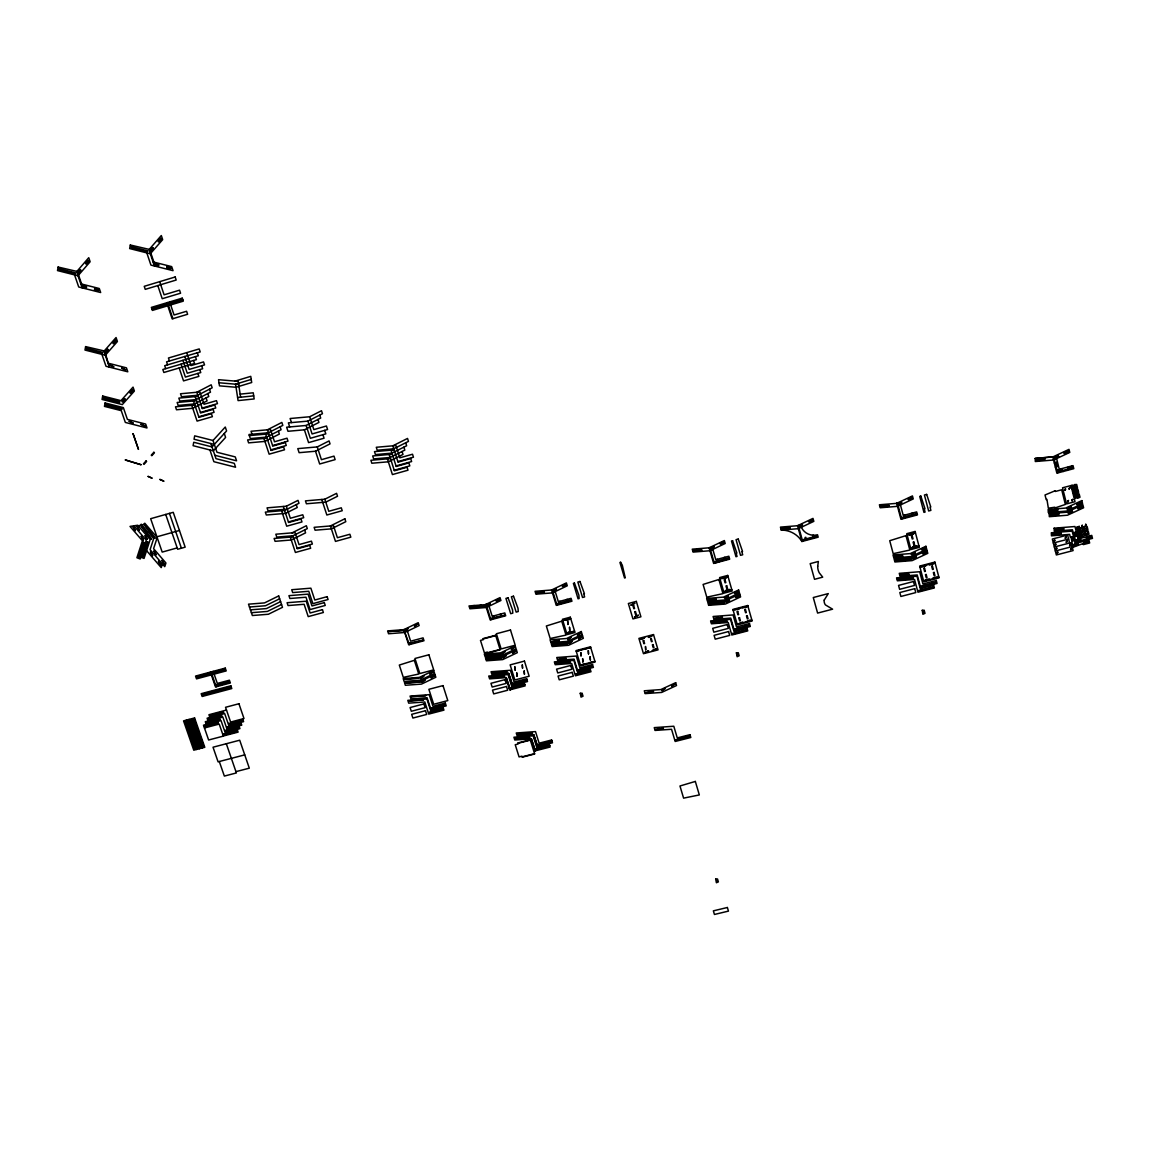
<?xml version="1.0" encoding="UTF-8"?>
<svg xmlns="http://www.w3.org/2000/svg" width="1150" height="1150" viewBox="0 0 1150 1150"><rect width="100%" height="100%" fill="white"/><g stroke="black" fill="none" stroke-linecap="round" stroke-linejoin="round"><path stroke-width="1.5" d="M162.438 563.974L161.244 567.64L146.567 550.649M214.849 455.285L236.569 460.819L235.261 456.909L216.962 452.252L213.009 440.493L225.271 427.024L226.593 430.948L212.031 446.933L193.746 442.261L193.085 445.683L213.354 450.843L225.601 437.417L224.293 433.478M138.748 526.369L141.278 524.227L153.683 538.617L150.089 549.657L164.752 566.663L165.945 562.997L153.597 548.665L157.191 537.611L144.799 523.236L142.269 525.363M291.453 422.596L290.116 418.514L309.652 416.76L321.497 410.723L322.46 413.698L307.898 421.116L288.377 422.869L289.714 426.938M317.975 419.448L318.938 422.409L304.405 429.812L287.974 431.279L286.637 427.211L306.144 425.471L320.692 418.054L319.729 415.078M317.271 446.919L329.072 440.924L330.036 443.886L315.517 451.231L299.115 452.683L297.778 448.629L317.271 446.919L321.425 459.684L333.989 456.119L335.124 459.626L319.671 463.996L315.517 451.231M287.313 509.119L268.022 510.758L267.059 507.854L286.35 506.216L298.008 500.365L298.971 503.269L284.625 510.471L265.348 512.109L266.311 514.999L285.588 513.374L297.232 507.538L296.283 504.62M324.832 499.215L336.576 493.336L337.525 496.254L325.781 502.133L306.403 503.772L305.454 500.868L324.832 499.215L328.771 511.29L341.277 507.811L342.226 510.715L326.844 515.013L321.77 499.474M292.028 532.867L306.36 525.723L307.309 528.612L290.317 537.093L295.406 552.474L310.658 548.262L309.709 545.373L297.304 548.809L292.991 535.756L276.791 537.107L275.827 534.218L295.076 532.608L299.029 544.597L311.434 541.161L312.383 544.036L297.131 548.262M279.637 598.776L265.492 605.748L249.478 607.013M280.586 601.622L266.441 608.58L250.427 609.845M281.534 604.469L267.404 611.426L251.39 612.691M403.823 629.654L418.226 622.696L419.146 625.557L404.743 632.5L388.542 633.751L387.607 630.904L406.856 629.424L410.651 641.197L423.099 637.876L424.005 640.723L408.696 644.805L403.823 629.654L409.386 644.618M485.401 604.641L500.034 597.612L500.926 600.487L486.306 607.516L469.919 608.796L469.013 605.935L488.477 604.411L492.2 616.299L504.807 612.936L505.698 615.796L490.188 619.936L485.401 604.641L486.105 604.454L490.892 619.749M551.583 589.993L566.389 582.906L567.266 585.796L552.46 592.883L535.929 594.191L535.052 591.301L554.688 589.749L558.339 601.723L571.076 598.331L571.952 601.22L556.284 605.389L551.583 589.993L552.288 589.806L556.988 605.202M709.119 547.803L724.356 540.543L725.204 543.49L709.967 550.735L693.091 552.101L692.242 549.168L712.296 547.544L715.789 559.719L728.841 556.241L729.689 559.173L713.633 563.457L709.119 547.803L709.852 547.601L714.351 563.256M801.909 541.506L797.525 525.723L812.992 518.391L813.826 521.352L798.344 528.684L781.267 530.078L780.433 527.117L800.731 525.464A13.728 13.34 -7.2 0 0 817.521 534.764L818.182 537.179L801.909 541.506A23.733 23.029 -1.9 0 0 781.267 530.078M896.698 503.355L912.439 495.923L913.244 498.927L897.503 506.345L880.196 507.768L879.405 504.778L899.947 503.082L903.253 515.488L916.679 511.908L917.47 514.898L900.953 519.297L896.698 503.355L897.446 503.154L901.701 519.096M1054.464 457.916L1058.446 456.061M1064.296 453.316L1068.278 451.447M1067.344 509.019L1071.311 507.193M1077.133 504.491L1081.101 502.665M1068.379 513.173L1072.346 511.333M1078.168 508.645L1082.121 506.819M235.103 381.11L250.757 376.352L251.692 382.519L236.037 387.262L219.478 385.854L218.529 379.687L238.208 381.369L240.623 397.21M251.217 379.428L235.563 384.186L238.079 400.603L254.164 398.949L253.244 392.797L240.149 394.134M151.743 308.545L182.606 299.302M151.987 309.264L182.85 300.021M202.127 408.077L217.465 403.636L216.473 400.66L204.01 404.283L199.884 391.978L180.507 393.76L181.513 396.736L197.814 395.241M200.445 412.433L215.769 407.991L214.777 405.016L202.328 408.638L196.822 392.265L211.183 384.819L212.175 387.794L195.141 396.621L200.632 412.979L213.081 409.371L214.072 412.332L198.763 416.76M272.593 445.553L287.989 441.154L287.026 438.193L274.505 441.772L270.48 429.539L251.045 431.264L252.022 434.226M285.286 442.52L272.78 446.099L267.404 429.812L281.851 422.424L282.828 425.385L265.679 434.139L271.055 450.412L283.561 446.847L284.524 449.794L269.143 454.178L263.954 438.466L281.089 429.726L280.111 426.765M270.868 449.866L286.264 445.467L285.114 441.974M397.828 461.596L413.454 457.197L412.519 454.236L399.812 457.815L395.931 445.553L376.28 447.278L377.229 450.239L393.76 448.787M396.017 465.937L411.628 461.538L410.694 458.591L398.015 462.156L392.826 445.826L407.531 438.438L408.466 441.399L391.014 450.168L396.204 466.483L408.882 462.918L409.802 465.879L394.206 470.249M156.917 536.806L179.443 530.481M177.186 547.903L162.193 552.086L150.664 518.693L173.233 512.325L185.164 547.17L177.661 549.269L165.701 514.452M288.42 521.956L303.715 517.687L302.766 514.783L290.332 518.262L286.35 506.216M211.312 672.649L224.782 669.027L225.242 670.364L221.289 670.694M196.765 677.278L210.148 673.684M211.542 673.311L225.012 669.702M211.772 673.986L215.251 672.319M797.525 525.723L798.258 525.521L802.643 541.319M215.467 684.724L219.406 684.408M215.697 685.4L229.152 681.792M215.927 686.061L229.382 682.467L228.922 681.131L225.443 682.784M1054.349 463.048L1055.111 462.832M202.386 694.887L215.754 691.322M217.134 690.949L230.589 687.355M1055.355 467.101L1056.117 466.9M490.461 618.384L504.778 615.293L490.676 619.059M408.954 643.253L423.099 640.219L409.17 643.942M556.571 603.822L570.817 600.012L571.033 600.702L556.658 604.727M713.949 561.847L728.554 557.951L728.755 558.656L714.121 563.126M1057.598 471.04L1061.824 469.904M1067.919 468.28L1072.159 467.159M802.254 539.896L817.061 535.943L817.262 536.662L802.441 540.601M901.312 517.658L916.349 513.662L916.536 514.381L901.514 518.377M483.173 638.954L495.722 635.619M562.839 620.655L570.745 618.571M720.029 578.982L728.122 576.826M226.493 710.067L208.926 714.725L209.875 717.485M210.119 715.918L223.474 712.382M1064.814 489.728L1065.662 489.512M1069.04 488.606L1069.888 488.391M186.458 724.902L184.518 721.409L185.84 721.05L190.469 734.304L189.146 734.649L188.528 730.811M189.218 724.169L187.278 720.676L188.6 720.317L193.229 733.571L191.892 733.93L191.288 730.077M191.978 723.436L190.037 719.943L191.36 719.584L195.974 732.852L194.652 733.197L194.048 729.359M194.738 722.703L192.798 719.21L194.134 718.851L198.734 732.119L197.412 732.464L196.794 728.626M208.308 719.411L221.648 715.875M907.149 535.109L915.472 532.896M206.497 722.904L219.822 719.383M204.686 726.398L218.011 722.876M487.514 652.754L500.049 649.448M204.456 727.964L219.204 724.069L223.373 736.115L208.624 739.996L203.493 725.204L221.03 720.576L225.141 732.521L239.933 728.626L238.984 725.866M566.677 633.204L574.554 631.12M723.695 591.732L731.774 589.591M1067.646 501.098L1068.494 500.868M1071.872 499.977L1072.706 499.761M228.979 723.997L242.406 720.446M227.154 727.49L240.566 723.939M910.613 548.09L918.936 545.905M191.561 739.522L189.621 736.029L190.943 735.684L195.572 748.952L194.249 749.297L193.631 745.459M194.321 738.789L192.381 735.296L193.703 734.951L198.318 748.219L196.995 748.564L196.391 744.74M197.067 738.07L195.141 734.577L196.463 734.217L201.077 747.5L199.755 747.845L199.137 744.021M199.827 737.337L197.901 733.844L199.223 733.499L203.838 746.781L202.515 747.126L201.897 743.288M225.342 730.969L238.74 727.433M223.517 734.462L236.914 730.926M223.33 736L238.107 732.119L237.159 729.359M576.251 651.288L590.697 647.493M733.111 610.104L747.931 606.223M919.842 566.806L935.079 562.81M580.462 665.117L594.909 661.351M737.15 624.163L751.956 620.296M511.549 683.891L526.973 679.866M511.649 684.236L527.074 680.211M1053.342 543.016L1068.609 539.034M512.555 684.739L526.384 680.383M244.734 754.874L218.083 761.832L213.023 747.212L239.703 740.212L249.306 768.171L235.951 771.636M509.206 688.203L524.616 684.178M509.306 688.534L524.731 684.509M1076.4 540.658L1080.612 539.566M1086.664 537.984L1090.876 536.878M510.212 689.037L524.026 684.696M923.651 581.124L938.874 577.156M1054.349 546.997L1071.124 542.628L1073.108 550.591L1056.347 554.961L1052.336 539.034L1067.617 535.038L1069.615 543.016M1073.582 545.244L1077.78 544.151M1083.832 542.57L1088.044 541.477M1055.355 550.979L1072.116 546.609M517.888 743.331L530.351 740.14M536.59 745.042L551.957 741.103M536.705 745.372L552.072 741.448M537.596 745.876L551.367 741.621M534.247 749.283L549.599 745.358M534.362 749.613L549.714 745.689M535.253 750.102L549.024 745.861M522.143 756.844L534.577 753.667M237.604 397.526L253.704 395.873M198.202 396.348L178.839 398.116L179.831 401.077L196.132 399.596M196.506 400.703L177.157 402.471L178.164 405.433L194.451 403.952M194.824 405.059L175.49 406.812L176.496 409.774L192.769 408.293L207.086 400.876L206.094 397.914M268.381 432.759L248.961 434.499L250.312 438.552L266.656 437.086M249.334 435.606L268.741 433.866M267.03 438.193L247.624 439.918L248.601 442.865L264.931 441.413L279.349 434.067L278.386 431.106M394.119 449.909L374.483 451.619L375.432 454.581L391.949 453.129M392.308 454.236L372.686 455.961L373.635 458.908L390.152 457.47M390.497 458.577L370.889 460.287L371.838 463.234L388.341 461.797L403.003 454.451L402.069 451.49M1035.158 458.448L1056.146 456.679L1059.279 469.286L1073.036 465.621L1073.798 468.668L1056.864 473.168L1052.825 456.952L1069.011 449.363L1069.773 452.41L1053.587 460L1035.316 461.524L1035.158 458.433L1053.587 456.751L1057.626 472.966M1036.021 459.885L1044.689 459.152M293.351 536.834L274.117 538.444L275.08 541.319L291.266 539.982L305.584 532.852L304.635 529.963M1048.973 510.916L1057.612 510.226M1049.159 513.648L1066.726 512.224L1082.869 504.749L1083.616 507.768L1067.502 515.214L1049.318 516.681L1049.159 513.633M1050.022 515.056L1058.661 514.366M1054.133 528.195L1074.977 526.513L1078.082 538.947L1091.753 535.383L1092.5 538.372L1086.189 540.026L1085.916 538.947L1075.667 542.771L1073.942 532.579L1073.18 532.781L1072.432 529.776L1054.277 531.228L1054.119 528.181M1054.981 529.618L1063.606 528.914M1052.178 534.204L1060.789 533.514M219.003 382.763L238.682 384.459M153.051 261.927L171.695 266.613L173.061 270.681L150.923 265.104L146.826 252.899M80.788 283.834L99.302 288.506L100.683 292.546L78.718 286.997L74.549 274.879M108.071 363.17L126.442 367.842L127.808 371.809L106.001 366.275L101.904 354.358M213.009 440.493L194.695 435.836L194.048 439.243L214.331 444.418M140.774 557.161L144.052 558.426L150.161 539.609L137.77 525.234L130.007 526.398L142.413 540.759L136.907 557.736L140.185 559.001L146.28 540.184L133.889 525.809M187.939 720.504L192.568 733.758M193.042 735.123L197.656 748.391M186.314 720.144L196.535 749.469M185.179 721.223L189.807 734.476M190.282 735.856L194.911 749.124M219.291 761.516L224.351 776.077L236.397 772.944L226.32 743.719M206.267 724.471L205.304 721.711L222.841 717.068L226.967 729.043L241.759 725.133L240.824 722.372M193.459 719.038L198.073 732.291M198.562 733.671L203.176 746.954M191.834 718.678L202.041 748.018M190.699 719.771L195.313 733.024M195.802 734.404L200.416 747.673M189.074 719.411L199.295 748.751M227.211 733.484L223.287 733.801L223.747 735.123L237.144 731.587L236.684 730.264L233.22 731.903M206.439 674.691L210.378 674.36L209.918 673.023L196.535 676.617L196.995 677.954L200.459 676.286M219.765 713.359L223.704 713.043L223.244 711.721L209.889 715.257L210.349 716.579L213.814 714.941M212.046 692.314L215.984 691.984L215.524 690.647L202.156 694.226L202.616 695.549L206.08 693.896M217.954 716.867L221.878 716.551L221.418 715.214L208.078 718.75L208.538 720.072L212.002 718.434M216.128 720.36L220.053 720.044L219.592 718.721L206.267 722.243L206.727 723.566L210.191 721.927M214.317 723.853L218.241 723.537L217.781 722.214L204.456 725.736L204.916 727.059L208.38 725.42M208.064 720.978L207.115 718.218L224.667 713.575L228.792 725.549L243.599 721.639L242.65 718.879M169.467 513.389L181.412 548.219M238.697 721.424L242.176 719.785L242.621 721.107L229.209 724.658L228.749 723.336L232.674 723.019M226.881 688.347L230.819 688.031L230.359 686.694L216.904 690.288L217.364 691.61L220.843 689.957M236.871 724.917L240.336 723.278L240.796 724.615L227.384 728.151L226.924 726.814L230.848 726.512M235.046 728.41L238.51 726.771L238.97 728.108L225.572 731.63L225.112 730.308L229.037 729.991M213.181 671.356L217.336 683.431L229.411 680.211L230.359 682.999L215.51 686.967L210.393 672.103M211.054 671.916L216.171 686.794M169.452 360.999L168.446 358.009L199.194 348.939L200.201 351.943L166.577 361.848L167.584 364.838M165.715 368.661L164.709 365.686L198.303 355.781L197.311 352.791M169.668 301.904L174.067 314.999L186.602 311.262L187.623 314.281L172.184 318.881L166.779 302.781M186.688 352.633L191.029 365.585L203.536 361.919L204.528 364.909L189.146 369.423L184.805 356.471M167.469 302.565L172.874 318.679M159.678 281.664L164.091 294.817L179.558 290.174L180.579 293.207L162.222 298.713L157.809 285.574M182.922 360.309L187.278 373.247L202.644 368.747L201.638 365.757M210.896 443.541L215.984 458.663L234.269 463.335L235.577 467.231L213.871 461.696L209.918 449.966M181.053 364.147L185.394 377.071L200.761 372.571L199.755 369.596M179.184 367.986L183.526 380.894L198.878 376.395L197.872 373.419M209.487 389.189L210.479 392.164L193.459 400.976L198.95 417.321L211.399 413.713L212.391 416.674L197.081 421.101L191.777 405.332L208.783 396.52L207.791 393.544M195.414 356.629L196.42 359.634L162.84 369.509L163.861 372.485L194.537 363.472L193.531 360.482M283.303 506.474L288.607 522.503L301.027 519.038L301.976 521.942L286.695 526.197L281.577 510.729M322.92 434.7L324.056 438.207L308.574 442.621L304.405 429.812M309.652 416.76L313.835 429.611L326.442 426.003L327.577 429.525L312.081 433.952L307.898 421.116M306.144 425.471L310.327 438.294L325.824 433.866L324.674 430.359M405.706 442.793L406.64 445.754L389.203 454.509L394.393 470.81L407.057 467.245L407.991 470.206L392.409 474.576L387.406 458.85L404.829 450.11L403.88 447.149M500.997 613.942L501.457 615.437M500.308 614.129L500.768 615.624M537.812 746.537L533.686 734.534L537.467 746.623M493.781 615.868L494.256 617.363M535.469 750.777L531.343 738.774L535.124 750.864M493.091 616.055L493.551 617.55M512.771 685.414L508.588 673.253L512.426 685.501M510.427 689.712L506.244 677.566L510.082 689.799M588.671 667.891L588.254 666.526L589.375 667.704M567.223 599.351L567.899 601.551M566.519 599.538L567.194 601.738M581.67 649.865L577.76 650.886M585.882 663.708L581.986 664.714M586.313 669.889L586.974 672.046M585.609 670.062L586.27 672.232M568.747 619.102L568.948 619.778L564.837 620.137M572.571 631.652L568.445 631.997L568.661 632.673M582.13 669.602L581.009 668.423L581.426 669.789M559.949 601.292L560.611 603.491M559.231 601.479L559.906 603.678M579.068 671.773L579.729 673.929M578.364 671.959L579.025 674.116M589.174 647.896L585.278 648.916M593.386 661.739L589.476 662.759M686.78 737.797L685.644 736.518L686.076 737.969M679.506 739.637L678.371 738.357L678.802 739.824M742.368 607.674L746.566 607.329L746.364 606.625M746.393 621.747L750.188 620.008L750.389 620.712M746.192 626.793L745.071 625.586L745.473 626.98M724.902 557.29L725.549 559.518M724.184 557.477L724.816 559.705M738.674 608.652L738.875 609.342L734.678 609.701M742.699 622.725L742.497 622.021L738.702 623.76M743.029 629.007L743.648 631.206M742.311 629.194L742.929 631.393M726.081 577.372L726.283 578.076L722.071 578.436M729.732 590.137L729.531 589.433L725.535 590.496L725.736 591.186M738.76 628.719L737.639 627.526L738.041 628.906M717.442 559.274L718.074 561.502M716.709 559.475L717.356 561.703M735.598 630.947L736.23 633.133M734.879 631.134L735.511 633.319M806.423 539.551L805.805 537.294L805.072 537.496L805.704 539.738M813.999 537.524L813.381 535.282L812.648 535.469L813.266 537.726M925.204 585.767L924.816 584.344L924.456 585.954M904.949 515.027L905.553 517.299M904.202 515.229L904.806 517.5M909.247 534.549L909.449 535.253L913.56 534.175L913.373 533.456M912.712 547.544L912.525 546.825L916.636 545.747L916.837 546.451M921.912 588.024L922.516 590.266M921.179 588.225L921.768 590.453M933.469 563.227L933.656 563.931L929.545 565.024L929.358 564.305M937.264 577.573L937.077 576.854L932.966 577.933L933.153 578.637M932.837 583.769L932.463 582.36L932.089 583.97M912.626 512.986L913.229 515.258M911.878 513.188L912.482 515.459M925.549 565.297L925.75 566.016L921.624 567.094L921.438 566.375M929.358 579.629L929.171 578.924L925.06 580.003L925.247 580.707M929.545 586.04L930.149 588.283M928.812 586.227L929.401 588.469M1065.489 537.294L1065.691 538.099M1066.496 541.291L1066.697 542.081M1054.421 540.184L1054.622 540.989M1055.427 544.18L1055.628 544.971M1056.419 548.162L1056.62 548.952M1057.425 552.144L1057.626 552.934M1063.218 471.486L1062.945 470.393L1067.171 469.257L1067.444 470.35M1080.051 538.947L1080.224 539.666M1061.263 469.272L1061.45 470.005M1057.799 470.206L1057.986 470.939M1069.845 544.654L1070.046 545.459M1070.837 548.651L1071.038 549.441M1090.315 536.259L1090.502 536.978M1071.599 466.526L1071.771 467.259M1086.865 537.165L1087.038 537.884M1087.483 540.859L1087.67 541.578M1068.12 467.446L1068.307 468.179M481.088 604.986L481.347 607.114M480.369 605.044L480.614 607.171M474.317 605.518L474.562 607.646M473.584 605.576L473.843 607.703M540.629 593.026L539.738 591.646L539.896 593.084M562.293 659.238L561.416 657.857L561.559 659.295M555.622 641.484L554.731 640.104L554.889 641.527M649.836 692.501L648.974 691.136L649.103 692.559M659.769 729.33L658.907 727.979L659.051 729.387M697.906 550.908L697.015 549.499L697.159 550.965M718.736 618.226L717.859 616.831L717.988 618.269M712.267 600.171L711.39 598.776L711.519 600.228M786.14 528.871L786.025 527.376L785.393 528.928M885.155 506.546L885.04 505.037L884.393 506.604M904.949 575.101L904.849 573.62L904.188 575.158M898.739 556.715L898.639 555.234L897.977 556.773M1052.523 533.428L1052.566 534.175M1050.367 514.28L1050.41 515.027M1049.332 510.14L1049.361 510.887M1044.258 458.433L1044.301 459.181M1040.707 458.735L1040.75 459.482M1040.319 458.764L1040.348 459.526M1039.931 458.793L1039.959 459.554M1036.366 459.094L1036.409 459.856M1063.175 528.209L1063.218 528.957M1060.372 532.809L1060.401 533.557M1059.639 528.497L1059.682 529.23M1059.251 528.526L1059.294 529.273M1058.23 513.648L1058.259 514.395M1058.862 528.554L1058.906 529.302M1057.195 509.507L1057.224 510.255M1056.836 533.082L1056.864 533.83M1056.447 533.126L1056.476 533.859M1056.059 533.154L1056.088 533.887M1054.679 513.935L1054.723 514.683M1055.326 528.842L1055.369 529.575M1054.291 513.964L1054.334 514.711M1053.644 509.795L1053.688 510.543M1053.903 513.992L1053.946 514.74M1053.256 509.824L1053.299 510.571M1052.868 509.853L1052.911 510.6M817.722 566.174L817.736 567.223A13.671 13.211 -5.9 0 0 818.469 571.047A12.233 11.831 -5.7 0 0 819.375 572.988L822.71 577.156L814.531 579.312L810.175 563.644L818.369 561.473L817.722 566.174M824.234 600.07L824.162 600.573A5.951 5.736 -3.9 0 0 824.205 601.967L824.55 603.276A6.555 6.311 -4 0 0 825.47 604.929L832.586 609.184L817.607 613.079L813.28 597.526L828.273 593.601L824.234 600.07M58.104 267.044L57.5 270.581L78.013 275.756L90.146 261.74L88.751 257.686L76.633 271.716L82.182 287.859L82.872 287.658L77.309 271.501L58.104 267.044M59.311 268.798L59.182 269.546L75.224 273.585L75.354 272.852L59.311 268.798M82.599 285.746L82.469 286.479L86.466 287.486L86.595 286.767L82.599 285.746M94.616 288.779L94.487 289.512L98.483 290.533L98.627 289.8L94.616 288.779M85.603 346.596L84.985 350.06L105.34 355.235L117.429 341.507L116.064 337.511L103.974 351.253L109.437 367.152L104.664 351.052L85.603 346.596M86.796 348.335L86.667 349.054L102.58 353.093L102.709 352.374L86.796 348.335M102.681 396.017L102.062 399.438L122.317 404.599L134.392 391.058L133.041 387.104L120.966 400.66L102.681 396.017M130.295 245.007L129.662 248.572L150.319 253.776L162.682 239.631L161.316 235.534L148.954 249.708L154.416 265.981L155.121 265.779L149.644 249.493L130.295 245.007M103.859 397.742L103.73 398.446L119.571 402.486L119.701 401.767L103.859 397.742M109.854 365.067L113.706 366.793L109.854 365.067M131.502 246.79L131.373 247.523L147.516 251.591L147.66 250.858L131.502 246.79M105.081 402.96L104.463 406.381L121.282 410.665L125.336 422.438L147.013 427.973L145.676 424.048L127.406 419.391L123.352 407.603L105.081 402.96M106.26 404.671L106.131 405.389L121.958 409.414L122.087 408.71L106.26 404.671M121.785 368.101L125.638 369.826L121.785 368.101M154.847 263.853L154.718 264.586L158.757 265.607L158.887 264.859L154.847 263.853M129.174 421.259L132.998 422.984L129.174 421.259M125.364 459.971L140.976 464.701L125.364 459.971M166.951 266.901L166.822 267.634L170.861 268.654L170.991 267.921L166.951 266.901M141.033 424.293L144.857 426.003L141.033 424.293M148.134 476.416L151.929 478.113L148.134 476.416M159.936 479.435L163.731 481.131L159.936 479.435M143.405 542.211L138.632 556.916L139.322 557.175L144.081 542.469L143.405 542.211M147.272 541.636L142.499 556.341L143.189 556.6L147.947 541.894L147.272 541.636M80.342 269.661L77.726 272.694L78.286 273.211L80.903 270.178L80.342 269.661M88.219 260.547L85.589 263.58L86.164 264.112L88.78 261.064L88.219 260.547M152.72 247.624L150.046 250.686L150.607 251.217L153.281 248.156L152.72 247.624M160.756 238.424L158.067 241.486L158.643 242.018L161.316 238.956L160.756 238.424M107.669 349.241L105.067 352.216L105.613 352.734L108.229 349.758L107.669 349.241M115.532 340.314L112.916 343.289L113.462 343.807L116.093 340.831L115.532 340.314M124.66 398.691L122.044 401.623L122.604 402.126L125.206 399.194L124.66 398.691M132.494 389.879L129.878 392.811L130.424 393.329L133.041 390.382L132.494 389.879M146.036 460.963L143.434 463.853L143.994 464.356L146.596 461.481L146.036 460.963M153.856 452.295L151.254 455.184L151.8 455.702L154.416 452.812L153.856 452.295M133.17 527.002L135.341 530.553L133.17 527.002M137.051 526.413L139.208 529.977L137.051 526.413M141.249 526.197L151.455 539.106L141.249 526.197M144.771 525.205L154.977 538.099L144.771 525.205M141.234 536.331L143.391 539.882L141.234 536.331M145.101 535.756L147.257 539.307L145.101 535.756M150.449 552.086L152.591 555.622L150.449 552.086M153.956 551.094L156.112 554.645L153.956 551.094M158.47 561.387L160.612 564.923L158.47 561.387M161.978 560.395L164.134 563.931L161.978 560.395M344.842 518.779L330.424 525.952L335.469 541.406L350.822 537.165L349.873 534.261L337.396 537.711L333.486 525.694L314.137 527.318L315.086 530.207L331.373 528.856L345.791 521.683L344.842 518.779M278.688 595.93L264.543 602.902L248.515 604.167L252.353 615.523L268.353 614.258L282.498 607.315L278.688 595.93M408.25 628.403L405.059 630.746L408.25 628.403M417.709 623.832L414.503 626.175L417.709 623.832M489.886 603.376L486.306 605.101L486.637 605.734L490.231 604.009L489.886 603.376M499.488 598.747L495.894 600.487L496.239 601.119L499.833 599.394L499.488 598.747M556.111 588.714L552.489 590.453L552.819 591.1L556.456 589.361L556.111 588.714M565.829 584.056L562.192 585.796L562.523 586.442L566.174 584.703L565.829 584.056M433.694 670.551L419.333 677.393L403.19 678.601L404.11 681.418L420.239 680.211L434.599 673.368L433.694 670.551M423.746 676.171L420.569 678.471L423.746 676.171M433.162 671.672L429.971 673.986L433.162 671.672M434.944 674.432L420.584 681.274L404.455 682.467L405.361 685.285L421.489 684.092L435.836 677.249L434.944 674.432M424.997 680.038L421.806 682.352L424.997 680.038M434.412 675.553L431.221 677.867L434.412 675.553M713.776 546.48L710.039 548.262L710.369 548.924L714.107 547.141L713.776 546.48M723.767 541.722L720.029 543.504L720.36 544.166L724.098 542.383L723.767 541.722M515.186 645.912L500.609 652.841L484.294 654.077L485.185 656.923L501.501 655.687L516.077 648.758L515.186 645.912M505.08 651.59L501.846 653.933L505.08 651.59M514.654 647.048L511.405 649.391L514.654 647.048M516.408 649.836L501.831 656.751L485.516 657.987L486.407 660.819L502.723 659.597L517.299 652.683L516.408 649.836M506.302 655.5L503.067 657.843L506.302 655.5M515.876 650.957L512.627 653.301L515.876 650.957M802.24 524.386L798.445 526.183L798.761 526.844L802.571 525.047L802.24 524.386M812.389 519.57L808.579 521.381L808.91 522.043L812.719 520.231L812.389 519.57M581.282 631.523L566.533 638.509L550.059 639.759L550.936 642.62L567.396 641.369L582.144 634.383L581.282 631.523M571.047 637.244L567.755 639.601L571.047 637.244M580.721 632.658L577.429 635.016L580.721 632.658M582.475 635.461L567.726 642.447L551.267 643.684L552.144 646.544L568.603 645.294L583.352 638.322L582.475 635.461M572.24 641.183L568.962 643.54L572.24 641.183M581.929 636.597L578.637 638.954L581.929 636.597M901.485 502.004L897.618 503.815L897.949 504.491L901.816 502.665L901.485 502.004M911.821 497.131L907.939 498.956L908.27 499.618L912.137 497.806L911.821 497.131M738.631 589.993L723.451 597.123L706.632 598.431L707.48 601.335L724.284 600.027L739.464 592.897L738.631 589.993M728.079 595.829L724.356 597.583L724.687 598.23L728.41 596.476L728.079 595.829M738.041 591.143L734.304 592.897L734.634 593.558L738.372 591.804L738.041 591.143M739.766 594.004L724.601 601.119L707.796 602.428L708.63 605.331L725.434 604.038L740.6 596.908L739.766 594.004M729.229 599.84L725.506 601.579L725.837 602.226L729.56 600.487L729.229 599.84M739.191 595.154L735.454 596.908L735.784 597.554L739.508 595.815L739.191 595.154M1058.129 455.371L1054.148 457.24L1054.794 458.606L1058.762 456.737L1058.129 455.371M1067.947 450.771L1063.966 452.64L1064.612 454.006L1068.594 452.137L1067.947 450.771M925.923 546.279L910.239 553.596L893.018 554.961L893.809 557.923L911.03 556.557L926.713 549.254L925.923 546.279M915.012 552.259L911.159 554.056L911.476 554.717L915.328 552.92L915.012 552.259M925.304 547.472L921.438 549.269L921.768 549.93L925.621 548.133L925.304 547.472M927.015 550.376L911.332 557.664L894.111 559.029L894.901 561.991L912.122 560.625L927.791 553.337L927.015 550.376M916.09 556.341L912.252 558.124L912.568 558.785L916.421 557.003L916.09 556.341M926.383 551.554L922.53 553.351L922.846 554.012L926.699 552.216L926.383 551.554M675.683 682.683L660.804 689.583L644.288 690.791L645.136 693.622L661.652 692.429L676.516 685.529L675.683 682.683M665.347 688.347L662.026 690.676L665.347 688.347M675.107 683.819L671.787 686.148L675.107 683.819M1081.834 500.595L1065.691 508.07L1048.124 509.493L1048.283 512.541L1066.467 511.074L1082.581 503.614L1081.834 500.595M1070.995 506.518L1067.027 508.343L1067.66 509.694L1071.628 507.869L1070.995 506.518M1080.784 501.989L1076.817 503.815L1077.449 505.166L1081.417 503.341L1080.784 501.989M1072.03 510.658L1068.062 512.497L1068.695 513.849L1072.663 512.009L1072.03 510.658M1081.805 506.144L1077.852 507.969L1078.484 509.321L1082.438 507.481L1081.805 506.144M175.159 276.992L144.239 286.321L145.259 289.354L176.18 280.039L175.159 276.992M182.232 298.152L151.354 307.395L152.375 310.414L183.238 301.171L182.232 298.152M133.069 433.694L138.446 449.319L133.069 433.694M1055.182 490.748L1045.019 494.989L1046.169 499.574L1046.931 499.373L1048.34 508.171L1054.823 507.236L1055.01 507.955L1065.36 504.448L1061.694 489.785L1055.369 491.467L1055.182 490.748M327.132 596.663L314.784 600.027L310.874 588.182L291.726 589.72L292.675 592.581L308.789 591.287L312.886 603.649L328.081 599.509L327.132 596.663M324.314 602.6L311.981 605.949L308.071 594.133L288.938 595.657L289.886 598.503L305.986 597.224L310.083 609.572L325.249 605.446L324.314 602.6M322.431 609.658L310.112 612.993L306.202 601.206L287.083 602.715L288.032 605.561L304.118 604.282L308.214 616.616L323.366 612.504L322.431 609.658M225.256 668.107L195.557 676.085L196.521 678.874L226.219 670.896L225.256 668.107M620.655 562.278L619.936 562.465L624.565 578.004L625.269 577.817L622.294 565.196L620.655 562.278M513.489 596.203L511.391 596.764L516.149 612.102L518.247 611.541L518.003 608.293L513.489 596.203M508.041 597.813L505.928 598.374L510.701 613.697L512.799 613.137L512.541 609.888L508.041 597.813M574.454 583.093L573.39 583.381L578.062 598.805L579.126 598.532L578.896 595.254L574.454 583.093M579.974 581.469L577.846 582.044L582.518 597.482L584.631 596.922L583.697 593.831L584.416 593.644L579.974 581.469M732.579 540.73L731.486 541.018L735.971 556.715L737.049 556.428L736.158 553.294L736.877 553.092L732.579 540.73M738.242 539.077L736.057 539.652L740.528 555.349L742.699 554.774L741.807 551.641L742.541 551.439L738.242 539.077M926.67 494.399L924.428 494.989L928.654 510.988L930.882 510.384L930.048 507.193L930.796 506.992L926.67 494.399M920.848 496.096L919.727 496.397L923.953 512.383L925.074 512.081L924.226 508.889L924.974 508.688L920.848 496.096M1056.62 462.429L1055.858 462.631L1056.879 466.684L1057.641 466.483L1056.62 462.429M230.848 685.774L201.178 693.694L202.141 696.469L231.797 688.562L230.848 685.774M1061.651 469.171L1057.411 470.307L1057.784 471.759L1062.011 470.637L1061.651 469.171M1071.973 466.426L1067.746 467.547L1068.106 469.013L1072.332 467.878L1071.973 466.426M510.485 629.999L496.383 633.751L501.141 648.945L515.214 645.222L510.485 629.999M495.621 635.274L483.058 638.609L483.388 639.63L480.484 640.406L484.409 652.841L487.298 652.079L487.614 653.099L500.164 649.779L495.621 635.274M238.927 703.742L225.544 707.293L230.618 722.056L243.987 718.52L238.927 703.742M570.314 617.191L562.422 619.289L567.094 634.584L574.986 632.5L570.314 617.191M727.72 575.431L719.627 577.573L724.098 593.127L732.176 590.999L727.72 575.431M428.878 654.796L414.963 658.476L419.822 673.541L433.708 669.875L428.878 654.796M194.594 717.945L183.554 720.878L193.775 750.188L204.801 747.299L194.594 717.945M1070.981 485.559L1062.543 487.801L1066.553 503.916L1074.991 501.688L1070.981 485.559M1071.886 485.314L1072.519 489.454L1074.689 488.448L1073.899 485.214L1071.886 485.314M1074.661 484.581L1075.293 488.721L1077.464 487.715L1076.673 484.481L1074.661 484.581M561.746 621.173L546.351 625.988L550.189 638.509L565.987 635.087L561.746 621.173M636.338 601.393L628.36 603.506L632.946 618.901L640.909 616.803L636.338 601.393M718.894 579.499L703.096 584.43L706.79 597.166L722.962 593.644L718.894 579.499M414.331 660.33L399.309 665.059L403.305 677.379L418.744 674.029L414.331 660.33M1065.461 488.707L1064.914 490.087L1065.461 488.707M1069.687 487.586L1069.126 488.98L1069.687 487.586M1073.554 486.594L1072.921 487.629L1073.554 486.594M1076.328 485.861L1075.696 486.896L1076.328 485.861M634.728 603.304L630.991 605.058L634.728 603.304M567.654 621.201L567.884 624.45L567.654 621.201M724.917 579.514L724.198 579.715L725.089 582.82L725.822 582.633L724.917 579.514M633.621 605.432L632.902 605.619L633.822 608.709L634.541 608.523L633.621 605.432M915.098 531.473L906.775 533.672L911.001 549.513L919.31 547.328L915.098 531.473M1073.079 489.9L1073.697 494.04L1075.883 493.034L1075.078 489.799L1073.079 489.9M1075.839 489.224L1076.457 493.35L1078.642 492.344L1077.837 489.124L1075.839 489.224M905.984 535.627L889.726 540.701L893.205 553.668L909.837 550.045L905.984 535.627M1074.747 491.179L1074.1 492.214L1074.747 491.179M1077.507 490.504L1076.86 491.524L1077.507 490.504M912.151 535.641L911.404 535.842L912.252 539.019L912.999 538.818L912.151 535.641M569.523 627.325L569.753 630.574L569.523 627.325M726.714 585.753L725.995 585.939L726.886 589.044L727.605 588.857L726.714 585.753M1074.301 494.5L1074.919 498.64L1077.104 497.634L1076.299 494.399L1074.301 494.5M1077.176 494.083L1077.794 498.223L1079.979 497.217L1079.174 493.982L1077.176 494.083M635.447 611.599L634.742 611.786L635.663 614.862L636.367 614.675L635.447 611.599M1075.969 495.779L1075.322 496.814L1075.969 495.779M1078.844 495.363L1078.197 496.397L1078.844 495.363M1068.408 500.509L1067.847 501.903L1068.408 500.509M1072.619 499.402L1072.073 500.782L1072.619 499.402M913.833 541.995L913.1 542.182L913.934 545.359L914.681 545.158L913.833 541.995M638.279 615.25L634.541 616.989L638.279 615.25M524.457 661.106L510.14 664.872L514.855 679.966L529.158 676.229L524.457 661.106M590.496 646.803L576.035 650.598L580.664 665.807L595.111 662.026L590.496 646.803M747.73 605.518L732.909 609.414L737.351 624.867L752.143 621L747.73 605.518M443.009 685.601L428.878 689.31L433.694 704.274L447.796 700.594L443.009 685.601M514.869 666.899L515.114 670.105L514.869 666.899M522.301 664.944L522.546 668.15L522.301 664.944M580.793 652.639L581.009 655.874L580.793 652.639M588.297 650.67L588.512 653.904L588.297 650.67M737.725 611.484L736.992 611.671L737.883 614.761L738.602 614.574L737.725 611.484M745.416 609.457L744.697 609.644L745.574 612.749L746.292 612.562L745.416 609.457M653.502 634.57L638.911 638.394L643.468 653.689L658.044 649.879L653.502 634.57M644.589 637.646L640.852 639.371L644.589 637.646M652.165 635.663L648.428 637.387L652.165 635.663M934.893 562.091L919.655 566.087L923.838 581.828L939.061 577.861L934.893 562.091M516.753 672.951L516.997 676.143L516.753 672.951M524.184 670.996L524.429 674.202L524.184 670.996M1082.222 525.291L1081.46 527.534L1082.696 527.217L1082.222 525.291M1085.773 524.285L1084.996 526.527L1086.247 526.211L1085.773 524.285M643.684 640.449L642.965 640.636L643.885 643.698L644.589 643.511L643.684 640.449M651.259 638.466L650.541 638.652L651.461 641.714L652.165 641.527L651.259 638.466M1077.263 526.801L1076.501 529.043L1077.737 528.727L1077.263 526.801M1079.102 526.326L1078.341 528.569L1079.577 528.238L1079.102 526.326M924.514 568.186L923.781 568.387L924.614 571.536L925.362 571.334L924.514 568.186M932.434 566.116L931.687 566.303L932.521 569.466L933.268 569.264L932.434 566.116M1080.813 527.706L1081.431 531.803L1084.364 530.61L1083.559 527.404L1080.813 527.706M1084.349 526.7L1084.967 530.811L1087.9 529.618L1087.109 526.413L1084.349 526.7M582.633 658.734L582.863 661.954L582.633 658.734M590.137 656.765L590.367 659.985L590.137 656.765M739.493 617.665L738.774 617.852L739.666 620.942L740.384 620.756L739.493 617.665M747.184 615.652L746.465 615.839L747.342 618.93L748.061 618.743L747.184 615.652M504.979 679.636L490.964 683.301L492.157 687.053L506.158 683.402L504.979 679.636M1077.866 529.704L1077.104 531.947L1078.355 531.616L1077.866 529.704M1079.807 529.173L1079.045 531.415L1080.296 531.099L1079.807 529.173M1086.851 527.749L1086.204 528.77L1086.851 527.749M1083.314 528.756L1082.668 529.776L1083.314 528.756M1075.451 532.191L1074.704 532.378L1075.696 536.374L1076.443 536.188L1075.451 532.191M1080.526 531.99L1079.764 534.232L1081.014 533.902L1080.526 531.99M423.904 703.929L410.09 707.538L411.298 711.275L425.112 707.667L423.904 703.929M570.716 665.462L556.571 669.171L557.736 672.951L571.866 669.257L570.716 665.462M727.202 624.536L712.698 628.331L713.819 632.184L728.309 628.389L727.202 624.536M1078.599 532.551L1077.837 534.793L1079.074 534.462L1078.599 532.551M1081.934 532.249L1082.553 536.346L1085.485 535.152L1084.694 531.947L1081.934 532.249M1085.456 531.314L1086.074 535.411L1089.007 534.218L1088.216 531.027L1085.456 531.314M645.495 646.559L645.696 649.808L645.495 646.559M653.071 644.589L652.366 644.776L653.272 647.824L653.976 647.637L653.071 644.589M1054.794 540.098L1053.774 541.204L1054.78 540.098M1066.337 537.079L1065.245 538.214L1066.337 537.079M526.628 678.73L514.079 682.008L510.413 670.277L491.05 671.729L491.941 674.547L508.243 673.339L512.066 685.587L527.505 681.562L526.628 678.73M926.196 574.482L925.448 574.684L926.296 577.832L927.029 577.631L926.196 574.482M934.102 572.427L933.369 572.614L934.202 575.762L934.936 575.575L934.102 572.427M1084.436 533.298L1083.803 534.319L1084.436 533.298M1087.972 532.364L1087.325 533.384L1087.972 532.364M1071.124 537.179L1070.362 537.381L1069.615 534.376L1051.474 535.828L1051.316 532.781L1072.159 531.113L1075.264 543.533L1088.921 539.968L1089.668 542.973L1083.358 544.611L1083.084 543.533L1072.864 547.342L1071.124 537.179M1072.634 536.777L1071.872 536.978L1072.878 540.974L1073.626 540.773L1072.634 536.777M1079.304 535.541L1078.542 537.783L1079.793 537.467L1079.304 535.541M1081.288 535.023L1080.526 537.266L1081.762 536.949L1081.288 535.023M506.503 686.478L492.502 690.129L493.695 693.896L507.682 690.244L506.503 686.478M592.538 664.542L579.873 667.848L576.265 656.046L556.744 657.512L557.621 660.359L574.051 659.137L577.817 671.456L593.4 667.388L592.538 664.542M749.484 623.559L736.489 626.951L733.053 614.948L713.101 616.486L713.949 619.376L730.724 618.096L734.332 630.631L750.303 626.462L749.484 623.559M445.323 703.067L432.946 706.301L429.209 694.672L410.061 696.081L410.967 698.884L427.081 697.705L430.991 709.837L446.214 705.87L445.323 703.067M1055.801 544.079L1054.78 545.186L1055.786 544.079M1067.329 541.061L1066.237 542.196L1067.329 541.061M524.271 683.043L511.736 686.32L508.07 674.604L488.721 676.042L489.613 678.859L505.899 677.652L509.738 689.885L525.148 685.874L524.271 683.043M913.474 581.526L898.553 585.408L899.616 589.332L914.523 585.451L913.474 581.526M648.514 650.886L644.791 652.596L648.514 650.886M656.089 648.902L652.366 650.613L656.089 648.902M445.093 704.706L431.25 708.314L445.093 704.706M592.293 666.209L578.105 669.918L592.293 666.209M749.182 625.255L734.649 629.05L734.85 629.74L749.383 625.959L749.182 625.255M1080.425 538.847L1076.227 539.939L1076.587 541.377L1080.784 540.284L1080.425 538.847M1090.703 536.159L1086.491 537.266L1086.836 538.703L1091.048 537.611L1090.703 536.159M572.197 672.362L558.066 676.042L559.231 679.822L573.361 676.143L572.197 672.362M728.582 631.551L714.092 635.332L715.214 639.17L729.689 635.404L728.582 631.551M425.486 710.714L411.671 714.322L412.879 718.046L426.693 714.438L425.486 710.714M590.137 668.883L577.473 672.189L573.864 660.402L554.357 661.854L555.234 664.7L571.665 663.478L575.431 675.783L590.999 671.729L590.137 668.883M746.939 627.986L733.973 631.364L730.523 619.376L710.599 620.899L711.433 623.789L728.209 622.509L731.803 635.03L747.759 630.876L746.939 627.986M443.037 707.336L430.661 710.556L426.923 698.956L407.804 700.35L408.71 703.153L424.81 701.974L428.72 714.092L443.929 710.139L443.037 707.336M1056.807 548.061L1055.786 549.168L1056.778 548.061M1070.679 544.439L1069.586 545.574L1070.679 544.439M442.808 708.961L428.964 712.583L442.808 708.961M589.878 670.551L575.704 674.245L589.878 670.551M746.652 629.683L732.133 633.463L732.32 634.153L746.853 630.372L746.652 629.683M1077.608 543.433L1073.41 544.525L1073.769 545.962L1077.967 544.87L1077.608 543.433M1087.871 540.759L1083.659 541.851L1084.019 543.289L1088.216 542.196L1087.871 540.759M936.273 580.477L922.918 583.956L919.669 571.737L899.242 573.332L900.033 576.279L917.226 574.942L920.633 587.707L937.049 583.424L936.273 580.477M935.942 582.202L920.992 586.098L921.179 586.802L936.129 582.921L935.942 582.202M914.724 588.656L899.832 592.538L900.881 596.462L915.774 592.581L914.724 588.656M1057.799 552.043L1056.793 553.15L1057.784 552.043M1071.671 548.421L1070.578 549.556L1071.671 548.421M933.57 584.991L920.23 588.469L916.981 576.251L896.569 577.846L897.359 580.793L914.538 579.456L917.944 592.207L934.361 587.938L933.57 584.991M933.239 586.716L918.304 590.597L918.491 591.316L933.426 587.42L933.239 586.716M580.232 693.263L581.038 697.13L583.021 696.21L582.101 693.191L580.232 693.263M736.388 652.812L737.136 656.736L739.163 655.788L738.286 652.726L736.388 652.812M581.871 694.471L581.325 695.434L581.871 694.471M738.027 654.034L737.452 654.997L738.027 654.034M922.228 610.305L922.904 614.301L925.003 613.338L924.169 610.219L922.228 610.305M923.867 611.541L923.263 612.533L923.867 611.541M530.251 739.809L517.788 743.001L518.104 744.007L515.229 744.74L519.067 756.916L521.928 756.182L522.244 757.174L534.678 753.997L530.251 739.809M551.612 739.996L539.12 743.188L535.512 731.601L516.249 732.981L517.126 735.77L533.341 734.62L537.122 746.709L552.489 742.785L551.612 739.996M549.254 744.237L536.777 747.428L533.169 735.856L513.921 737.222L514.798 740.011L530.998 738.875L534.779 750.95L550.131 747.026L549.254 744.237M689.986 734.678L677.264 737.912L673.799 726.239L654.249 727.619L655.083 730.437L671.543 729.273L675.179 741.462L690.819 737.495L689.986 734.678M689.712 736.331L675.481 739.939L689.712 736.331M695.333 781.439L679.966 785.996L683.589 798.143L699.329 794.938L695.333 781.439M715.674 879.031L716.407 882.754L718.376 881.878L717.514 878.974L715.674 879.031M717.255 880.21L716.709 881.116L717.255 880.21M727.375 907.494L713.359 910.857L714.438 914.466L728.453 911.116L727.375 907.494M1044.66 458.404L1035.977 459.123L1036.049 460.632L1044.732 459.914L1044.66 458.404M889.008 505.482L880.426 506.187L880.483 506.92L889.065 506.216L889.008 505.482M789.949 527.821L781.468 528.511L781.526 529.244L790.007 528.554L789.949 527.821M1057.583 509.479L1048.944 510.169L1049.016 511.664L1057.655 510.974L1057.583 509.479M1058.618 513.619L1049.979 514.309L1050.065 515.804L1058.69 515.114L1058.618 513.619M701.644 549.872L693.277 550.548L693.335 551.267L701.716 550.606L701.644 549.872M1063.563 528.181L1054.938 528.871L1055.01 530.351L1063.635 529.661L1063.563 528.181M1060.76 532.781L1052.135 533.471L1052.207 534.951L1060.832 534.261L1060.76 532.781M902.577 555.68L894.039 556.356L894.096 557.089L902.635 556.413L902.577 555.68M910.8 559.188L895.131 560.424L895.189 561.157L910.843 559.921L910.8 559.188M544.295 592.02L536.087 592.667L536.173 593.386L544.367 592.739L544.295 592.02M484.969 606.122L470.048 607.286L484.969 606.122M908.788 574.066L900.249 574.727L900.306 575.46L908.831 574.799L908.788 574.066M913.215 578.019L897.589 579.241L897.633 579.974L913.273 578.752L913.215 578.019M716.004 599.15L707.652 599.797L707.724 600.516L716.062 599.869L716.004 599.15M724.112 602.614L708.817 603.793L708.889 604.512L724.169 603.333L724.112 602.614M403.319 630.401L388.571 631.551L403.319 630.401M722.459 617.205L714.193 618.571L722.459 617.205M726.886 621.101L711.62 622.265L711.678 622.984L726.944 621.819L726.886 621.101M559.259 640.492L551.181 641.815L559.259 640.492M567.281 643.899L552.302 645.035L567.281 643.899M500.178 654.293L485.329 655.414L500.178 654.293M501.4 658.202L486.551 659.324L501.4 658.202M565.929 658.246L557.851 659.568L565.929 658.246M570.342 662.084L555.393 663.205L570.342 662.084M418.83 678.141L404.139 679.233L418.83 678.141M506.92 671.959L492.085 673.066L506.92 671.959M420.081 682.008L405.404 683.1L420.081 682.008M504.577 676.272L489.756 677.379L504.577 676.272M425.673 695.635L411.01 696.713L425.673 695.635M423.401 699.904L408.739 700.982L423.401 699.904M653.502 691.538L645.38 692.832L653.502 691.538M532.033 733.254L517.27 734.304L532.033 733.254M529.69 737.495L514.941 738.544L529.69 737.495M663.421 728.367L655.327 729.646L663.421 728.367"/></g></svg>
